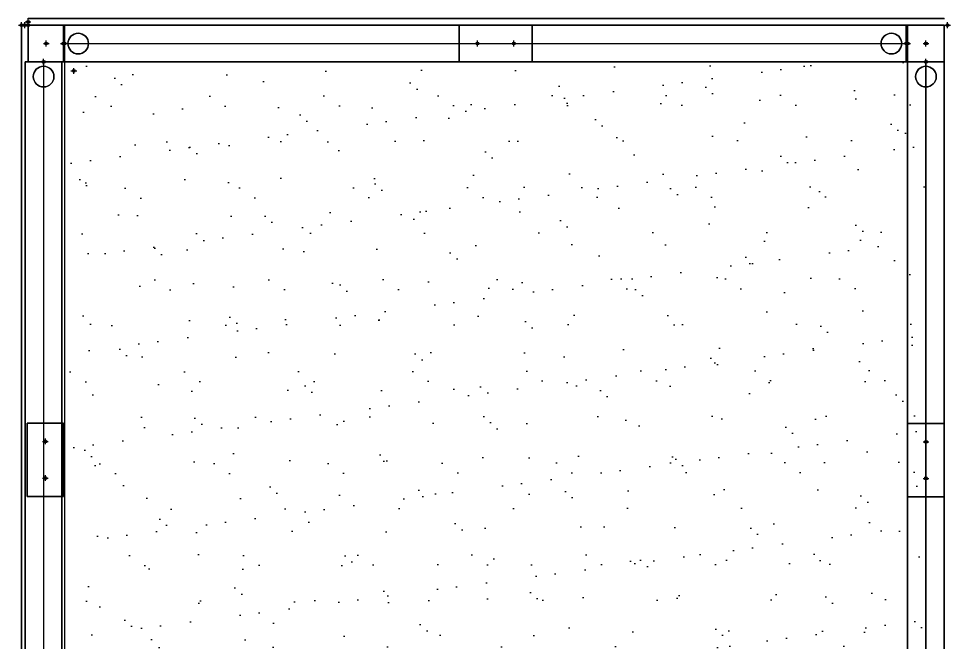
# Model space of a CAD drawing. Header units: inches. Extents: x -32 to 766, y -238 to 627.
# Drawn here: x -32 to 614, y 195 to 627 of the extents above; entities that cross this region are included whole.
import ezdxf

# ---------------------------------------------------------------- set-up
doc = ezdxf.new("R2010")
doc.units = ezdxf.units.IN
doc.header["$PDMODE"] = 34
doc.header["$PDSIZE"] = 2
for name, color, linetype in [('AQME Center Lines', 7, 'Continuous'), ('AQME Holes', 7, 'Continuous'), ('AQME Points', 7, 'Continuous'), ('AQME TSlots', 7, 'Continuous')]:
    doc.layers.add(name, color=color, linetype=linetype)
pattern_1 = [(37.5, (0, 0), (-1.6, 48.9413), [0, -38.608, 0, -43.18, 0, -41.275]), (7.5, (0, 0), (44.9523, 71.6825), [0, -20.828, 0, -34.798, 0, -13.335]), (327.5, (-31.24, 0), (79.0992, 0.1437), [0, -12.7, 0, -45.72, 0, -59.69]), (317.5, (-31.24, 0), (76.3556, 22.293), [0, -6.35, 0, -29.972, 0, -34.29])]

# ---------------------------------------------------------------- blocks, each defined once
blk = doc.blocks.new('AQME_7042_20190625113024')
at = {"layer": 'AQME Holes', "color": 4}
blk.add_circle((0, 0), 7.15, dxfattribs=at)
blk = doc.blocks.new('AQME_7042_20190625113040')
at = {"layer": 'AQME Holes', "color": 4}
blk.add_circle((0, 0), 7.15, dxfattribs=at)
blk = doc.blocks.new('AQME_1010-S-BLACK-FB_20190625113042', base_point=(12.7, 12.7))
at = {"invisible_edges": 2}
for points in [[(0, 0), (25.4, 0), (25.4, 25.4), (0, 25.4)], [(25.4, 25.4), (0, 25.4), (0, 25.4, 584.2), (25.4, 25.4, 584.2)], [(0, 25.4), (0, 0), (0, 0, 584.2), (0, 25.4, 584.2)], [(0, 0, 584.2), (25.4, 0, 584.2), (25.4, 25.4, 584.2), (0, 25.4, 584.2)], [(25.4, 0), (25.4, 25.4), (25.4, 25.4, 584.2), (25.4, 0, 584.2)], [(0, 0), (25.4, 0), (25.4, 0, 584.2), (0, 0, 584.2)]]:
    blk.add_3dface(points, dxfattribs=at)
at = {"layer": 'AQME Points', "color": 3}
blk.add_point((12.7, 12.7), dxfattribs=at)
at = {"layer": 'AQME Points', "color": 2}
blk.add_point((12.7, 12.7, 584.2), dxfattribs=at)
at = {"layer": 'AQME TSlots', "color": 1}
for p, q in [((12.7, 25.4), (12.7, 25.4, 584.2)), ((0, 12.7), (0, 12.7, 584.2)), ((25.4, 12.7), (25.4, 12.7, 584.2)), ((12.7, 0), (12.7, 0, 584.2))]:
    blk.add_line(p, q, dxfattribs=at)
at = {"extrusion": (-3.55271e-15, 1, -5.73957e-30), "rotation": 179.9999999999998}
blk.add_blockref('AQME_7042_20190625113024', (-12.7, 573.8876, 25.4), dxfattribs=at)
at = {"extrusion": (0, 1, 0)}
blk.add_blockref('AQME_7042_20190625113040', (-12.7, 10.3124, 25.4), dxfattribs=at)
blk = doc.blocks.new('AQME_7042_20190625113053')
at = {"layer": 'AQME Holes', "color": 4}
blk.add_circle((0, 0), 7.15, dxfattribs=at)
blk = doc.blocks.new('AQME_7042_20190625113101')
at = {"layer": 'AQME Holes', "color": 4}
blk.add_circle((0, 0), 7.15, dxfattribs=at)
blk = doc.blocks.new('AQME_1010-S-BLACK-FB_20190625113103', base_point=(12.7, 12.7))
at = {"invisible_edges": 2}
for points in [[(0, 0), (25.4, 0), (25.4, 25.4), (0, 25.4)], [(25.4, 25.4), (0, 25.4), (0, 25.4, 584.2), (25.4, 25.4, 584.2)], [(0, 25.4), (0, 0), (0, 0, 584.2), (0, 25.4, 584.2)], [(0, 0, 584.2), (25.4, 0, 584.2), (25.4, 25.4, 584.2), (0, 25.4, 584.2)], [(25.4, 0), (25.4, 25.4), (25.4, 25.4, 584.2), (25.4, 0, 584.2)], [(0, 0), (25.4, 0), (25.4, 0, 584.2), (0, 0, 584.2)]]:
    blk.add_3dface(points, dxfattribs=at)
at = {"layer": 'AQME Points', "color": 3}
blk.add_point((12.7, 12.7), dxfattribs=at)
at = {"layer": 'AQME Points', "color": 2}
blk.add_point((12.7, 12.7, 584.2), dxfattribs=at)
at = {"layer": 'AQME TSlots', "color": 1}
for p, q in [((12.7, 25.4), (12.7, 25.4, 584.2)), ((0, 12.7), (0, 12.7, 584.2)), ((25.4, 12.7), (25.4, 12.7, 584.2)), ((12.7, 0), (12.7, 0, 584.2))]:
    blk.add_line(p, q, dxfattribs=at)
at = {"extrusion": (-3.55271e-15, 1, -5.73957e-30), "rotation": 179.9999999999998}
blk.add_blockref('AQME_7042_20190625113053', (-12.7, 573.8876, 25.4), dxfattribs=at)
at = {"extrusion": (0, 1, 0)}
blk.add_blockref('AQME_7042_20190625113101', (-12.7, 10.3124, 25.4), dxfattribs=at)
blk = doc.blocks.new('AQME_7042_20190625113627')
at = {"layer": 'AQME Holes', "color": 4}
blk.add_circle((0, 0), 7.15, dxfattribs=at)
blk = doc.blocks.new('AQME_7042_20190625113636')
at = {"layer": 'AQME Holes', "color": 4}
blk.add_circle((0, 0), 7.15, dxfattribs=at)
blk = doc.blocks.new('AQME_1010-S-BLACK-FB_20190625113637', base_point=(12.7, 12.7))
at = {"invisible_edges": 2}
for points in [[(0, 0), (25.4, 0), (25.4, 25.4), (0, 25.4)], [(25.4, 25.4), (0, 25.4), (0, 25.4, 762), (25.4, 25.4, 762)], [(0, 25.4), (0, 0), (0, 0, 762), (0, 25.4, 762)], [(0, 0, 762), (25.4, 0, 762), (25.4, 25.4, 762), (0, 25.4, 762)], [(25.4, 0), (25.4, 25.4), (25.4, 25.4, 762), (25.4, 0, 762)], [(0, 0), (25.4, 0), (25.4, 0, 762), (0, 0, 762)]]:
    blk.add_3dface(points, dxfattribs=at)
at = {"layer": 'AQME Points', "color": 3}
blk.add_point((12.7, 12.7), dxfattribs=at)
at = {"layer": 'AQME Points', "color": 2}
blk.add_point((12.7, 12.7, 762), dxfattribs=at)
at = {"layer": 'AQME TSlots', "color": 1}
for p, q in [((12.7, 25.4), (12.7, 25.4, 762)), ((0, 12.7), (0, 12.7, 762)), ((25.4, 12.7), (25.4, 12.7, 762)), ((12.7, 0), (12.7, 0, 762))]:
    blk.add_line(p, q, dxfattribs=at)
at = {"extrusion": (-3.55271e-15, 1, -5.73957e-30), "rotation": 179.9999999999998}
blk.add_blockref('AQME_7042_20190625113627', (-12.7, 751.6876, 25.4), dxfattribs=at)
at = {"extrusion": (0, 1, 0)}
blk.add_blockref('AQME_7042_20190625113636', (-12.7, 10.3124, 25.4), dxfattribs=at)
blk = doc.blocks.new('AQME_7042_20190625113646')
at = {"layer": 'AQME Holes', "color": 4}
blk.add_circle((0, 0), 7.15, dxfattribs=at)
blk = doc.blocks.new('AQME_7042_20190625113655')
at = {"layer": 'AQME Holes', "color": 4}
blk.add_circle((0, 0), 7.15, dxfattribs=at)
blk = doc.blocks.new('AQME_1010-S-BLACK-FB_20190625113656', base_point=(12.7, 12.7))
at = {"invisible_edges": 2}
for points in [[(0, 0), (25.4, 0), (25.4, 25.4), (0, 25.4)], [(25.4, 25.4), (0, 25.4), (0, 25.4, 762), (25.4, 25.4, 762)], [(0, 25.4), (0, 0), (0, 0, 762), (0, 25.4, 762)], [(0, 0, 762), (25.4, 0, 762), (25.4, 25.4, 762), (0, 25.4, 762)], [(25.4, 0), (25.4, 25.4), (25.4, 25.4, 762), (25.4, 0, 762)], [(0, 0), (25.4, 0), (25.4, 0, 762), (0, 0, 762)]]:
    blk.add_3dface(points, dxfattribs=at)
at = {"layer": 'AQME Points', "color": 3}
blk.add_point((12.7, 12.7), dxfattribs=at)
at = {"layer": 'AQME Points', "color": 2}
blk.add_point((12.7, 12.7, 762), dxfattribs=at)
at = {"layer": 'AQME TSlots', "color": 1}
for p, q in [((12.7, 25.4), (12.7, 25.4, 762)), ((0, 12.7), (0, 12.7, 762)), ((25.4, 12.7), (25.4, 12.7, 762)), ((12.7, 0), (12.7, 0, 762))]:
    blk.add_line(p, q, dxfattribs=at)
at = {"extrusion": (0, 1, 0)}
blk.add_blockref('AQME_7042_20190625113646', (-12.7, 10.3124, 25.4), dxfattribs=at)
at = {"extrusion": (-3.55271e-15, 1, -5.73957e-30), "rotation": 179.9999999999998}
blk.add_blockref('AQME_7042_20190625113655', (-12.7, 751.6876, 25.4), dxfattribs=at)
blk = doc.blocks.new('AQME_7042_20190625114024')
at = {"layer": 'AQME Holes', "color": 4}
blk.add_circle((0, 0), 7.15, dxfattribs=at)
blk = doc.blocks.new('AQME_7042_20190625114035')
at = {"layer": 'AQME Holes', "color": 4}
blk.add_circle((0, 0), 7.15, dxfattribs=at)
blk = doc.blocks.new('AQME_7042_20190625114043')
at = {"layer": 'AQME Holes', "color": 4}
blk.add_circle((0, 0), 7.15, dxfattribs=at)
blk = doc.blocks.new('AQME_7042_20190625114048')
at = {"layer": 'AQME Holes', "color": 4}
blk.add_circle((0, 0), 7.15, dxfattribs=at)
blk = doc.blocks.new('AQME_1020-S-BLACK-FB_20190625114050', base_point=(12.7, 12.7))
at = {"invisible_edges": 2}
for points in [[(0, 0), (25.4, 0), (25.4, 50.8), (0, 50.8)], [(25.4, 50.8), (0, 50.8), (0, 50.8, 177.8), (25.4, 50.8, 177.8)], [(0, 50.8), (0, 0), (0, 0, 177.8), (0, 50.8, 177.8)], [(0, 0, 177.8), (25.4, 0, 177.8), (25.4, 50.8, 177.8), (0, 50.8, 177.8)], [(25.4, 0), (25.4, 50.8), (25.4, 50.8, 177.8), (25.4, 0, 177.8)], [(0, 0), (25.4, 0), (25.4, 0, 177.8), (0, 0, 177.8)]]:
    blk.add_3dface(points, dxfattribs=at)
at = {"layer": 'AQME Center Lines', "color": 6}
for p, q in [((0, 25.4), (0, 25.4, 177.8)), ((25.4, 25.4), (25.4, 25.4, 177.8))]:
    blk.add_line(p, q, dxfattribs=at)
at = {"layer": 'AQME Points', "color": 3}
for p in [(12.7, 38.1), (12.7, 12.7)]:
    blk.add_point(p, dxfattribs=at)
at = {"layer": 'AQME Points', "color": 2}
for p in [(12.7, 38.1, 177.8), (12.7, 12.7, 177.8)]:
    blk.add_point(p, dxfattribs=at)
at = {"layer": 'AQME TSlots', "color": 1}
for p, q in [((12.7, 50.8), (12.7, 50.8, 177.8)), ((0, 38.1), (0, 38.1, 177.8)), ((25.4, 38.1), (25.4, 38.1, 177.8)), ((0, 12.7), (0, 12.7, 177.8)), ((25.4, 12.7), (25.4, 12.7, 177.8)), ((12.7, 0), (12.7, 0, 177.8))]:
    blk.add_line(p, q, dxfattribs=at)
at = {"extrusion": (0, 1, 0)}
blk.add_blockref('AQME_7042_20190625114024', (-12.7, 10.3124, 50.8), dxfattribs=at)
at = {"extrusion": (-3.55271e-15, 1, -5.73957e-30), "rotation": 179.9999999999998}
blk.add_blockref('AQME_7042_20190625114048', (-12.7, 167.4876, 50.8), dxfattribs=at)
at = {"extrusion": (0, -1, 0)}
blk.add_blockref('AQME_7042_20190625114035', (12.7, 10.3124), dxfattribs=at)
at = {"extrusion": (0, -1, 0), "rotation": 179.9999999999998}
blk.add_blockref('AQME_7042_20190625114043', (12.7, 167.4876), dxfattribs=at)
blk = doc.blocks.new('AQME_7042_20190625114056')
at = {"layer": 'AQME Holes', "color": 4}
blk.add_circle((0, 0), 7.15, dxfattribs=at)
blk = doc.blocks.new('AQME_7042_20190625114102')
at = {"layer": 'AQME Holes', "color": 4}
blk.add_circle((0, 0), 7.15, dxfattribs=at)
blk = doc.blocks.new('AQME_7042_20190625114111')
at = {"layer": 'AQME Holes', "color": 4}
blk.add_circle((0, 0), 7.15, dxfattribs=at)
blk = doc.blocks.new('AQME_7042_20190625114118')
at = {"layer": 'AQME Holes', "color": 4}
blk.add_circle((0, 0), 7.15, dxfattribs=at)
blk = doc.blocks.new('AQME_1020-S-BLACK-FB_20190625114120', base_point=(12.7, 12.7))
at = {"invisible_edges": 2}
for points in [[(0, 0), (25.4, 0), (25.4, 50.8), (0, 50.8)], [(25.4, 50.8), (0, 50.8), (0, 50.8, 558.8), (25.4, 50.8, 558.8)], [(0, 50.8), (0, 0), (0, 0, 558.8), (0, 50.8, 558.8)], [(0, 0, 558.8), (25.4, 0, 558.8), (25.4, 50.8, 558.8), (0, 50.8, 558.8)], [(25.4, 0), (25.4, 50.8), (25.4, 50.8, 558.8), (25.4, 0, 558.8)], [(0, 0), (25.4, 0), (25.4, 0, 558.8), (0, 0, 558.8)]]:
    blk.add_3dface(points, dxfattribs=at)
at = {"layer": 'AQME Center Lines', "color": 6}
for p, q in [((0, 25.4), (0, 25.4, 558.8)), ((25.4, 25.4), (25.4, 25.4, 558.8))]:
    blk.add_line(p, q, dxfattribs=at)
at = {"layer": 'AQME Points', "color": 3}
for p in [(12.7, 38.1), (12.7, 12.7)]:
    blk.add_point(p, dxfattribs=at)
at = {"layer": 'AQME Points', "color": 2}
for p in [(12.7, 38.1, 558.8), (12.7, 12.7, 558.8)]:
    blk.add_point(p, dxfattribs=at)
at = {"layer": 'AQME TSlots', "color": 1}
for p, q in [((12.7, 50.8), (12.7, 50.8, 558.8)), ((0, 38.1), (0, 38.1, 558.8)), ((25.4, 38.1), (25.4, 38.1, 558.8)), ((0, 12.7), (0, 12.7, 558.8)), ((25.4, 12.7), (25.4, 12.7, 558.8)), ((12.7, 0), (12.7, 0, 558.8))]:
    blk.add_line(p, q, dxfattribs=at)
at = {"extrusion": (-3.55271e-15, 1, -5.73957e-30), "rotation": 179.9999999999998}
blk.add_blockref('AQME_7042_20190625114056', (-12.7, 548.4876, 50.8), dxfattribs=at)
at = {"extrusion": (0, 1, 0)}
blk.add_blockref('AQME_7042_20190625114111', (-12.7, 10.3124, 50.8), dxfattribs=at)
at = {"extrusion": (0, -1, 0), "rotation": 179.9999999999998}
blk.add_blockref('AQME_7042_20190625114102', (12.7, 548.4876), dxfattribs=at)
at = {"extrusion": (0, -1, 0)}
blk.add_blockref('AQME_7042_20190625114118', (12.7, 10.3124), dxfattribs=at)
blk = doc.blocks.new('AQME_7042_20190625114211')
at = {"layer": 'AQME Holes', "color": 4}
blk.add_circle((0, 0), 7.15, dxfattribs=at)
blk = doc.blocks.new('AQME_7042_20190625114216')
at = {"layer": 'AQME Holes', "color": 4}
blk.add_circle((0, 0), 7.15, dxfattribs=at)
blk = doc.blocks.new('AQME_7042_20190625114225')
at = {"layer": 'AQME Holes', "color": 4}
blk.add_circle((0, 0), 7.15, dxfattribs=at)
blk = doc.blocks.new('AQME_7042_20190625114230')
at = {"layer": 'AQME Holes', "color": 4}
blk.add_circle((0, 0), 7.15, dxfattribs=at)
blk = doc.blocks.new('AQME_1020-S-BLACK-FB_20190625114231', base_point=(12.7, 12.7))
at = {"invisible_edges": 2}
for points in [[(0, 0), (25.4, 0), (25.4, 50.8), (0, 50.8)], [(25.4, 50.8), (0, 50.8), (0, 50.8, 177.8), (25.4, 50.8, 177.8)], [(0, 50.8), (0, 0), (0, 0, 177.8), (0, 50.8, 177.8)], [(0, 0, 177.8), (25.4, 0, 177.8), (25.4, 50.8, 177.8), (0, 50.8, 177.8)], [(25.4, 0), (25.4, 50.8), (25.4, 50.8, 177.8), (25.4, 0, 177.8)], [(0, 0), (25.4, 0), (25.4, 0, 177.8), (0, 0, 177.8)]]:
    blk.add_3dface(points, dxfattribs=at)
at = {"layer": 'AQME Center Lines', "color": 6}
for p, q in [((0, 25.4), (0, 25.4, 177.8)), ((25.4, 25.4), (25.4, 25.4, 177.8))]:
    blk.add_line(p, q, dxfattribs=at)
at = {"layer": 'AQME Points', "color": 3}
for p in [(12.7, 38.1), (12.7, 12.7)]:
    blk.add_point(p, dxfattribs=at)
at = {"layer": 'AQME Points', "color": 2}
for p in [(12.7, 38.1, 177.8), (12.7, 12.7, 177.8)]:
    blk.add_point(p, dxfattribs=at)
at = {"layer": 'AQME TSlots', "color": 1}
for p, q in [((12.7, 50.8), (12.7, 50.8, 177.8)), ((0, 38.1), (0, 38.1, 177.8)), ((25.4, 38.1), (25.4, 38.1, 177.8)), ((0, 12.7), (0, 12.7, 177.8)), ((25.4, 12.7), (25.4, 12.7, 177.8)), ((12.7, 0), (12.7, 0, 177.8))]:
    blk.add_line(p, q, dxfattribs=at)
at = {"extrusion": (0, 1, 0)}
blk.add_blockref('AQME_7042_20190625114211', (-12.7, 10.3124, 50.8), dxfattribs=at)
at = {"extrusion": (-3.55271e-15, 1, -5.73957e-30), "rotation": 179.9999999999998}
blk.add_blockref('AQME_7042_20190625114230', (-12.7, 167.4876, 50.8), dxfattribs=at)
at = {"extrusion": (0, -1, 0)}
blk.add_blockref('AQME_7042_20190625114216', (12.7, 10.3124), dxfattribs=at)
at = {"extrusion": (0, -1, 0), "rotation": 179.9999999999998}
blk.add_blockref('AQME_7042_20190625114225', (12.7, 167.4876), dxfattribs=at)
blk = doc.blocks.new('AQME_7042_20190625114142')
at = {"layer": 'AQME Holes', "color": 4}
blk.add_circle((0, 0), 7.15, dxfattribs=at)
blk = doc.blocks.new('AQME_7042_20190625114153')
at = {"layer": 'AQME Holes', "color": 4}
blk.add_circle((0, 0), 7.15, dxfattribs=at)
blk = doc.blocks.new('AQME_7042_20190625114203')
at = {"layer": 'AQME Holes', "color": 4}
blk.add_circle((0, 0), 7.15, dxfattribs=at)
blk = doc.blocks.new('AQME_7042_20190625114240')
at = {"layer": 'AQME Holes', "color": 4}
blk.add_circle((0, 0), 7.15, dxfattribs=at)
blk = doc.blocks.new('AQME_1020-S-BLACK-FB_20190625114242', base_point=(12.7, 12.7))
at = {"invisible_edges": 2}
for points in [[(0, 0), (25.4, 0), (25.4, 50.8), (0, 50.8)], [(25.4, 50.8), (0, 50.8), (0, 50.8, 584.2), (25.4, 50.8, 584.2)], [(0, 50.8), (0, 0), (0, 0, 584.2), (0, 50.8, 584.2)], [(0, 0, 584.2), (25.4, 0, 584.2), (25.4, 50.8, 584.2), (0, 50.8, 584.2)], [(25.4, 0), (25.4, 50.8), (25.4, 50.8, 584.2), (25.4, 0, 584.2)], [(0, 0), (25.4, 0), (25.4, 0, 584.2), (0, 0, 584.2)]]:
    blk.add_3dface(points, dxfattribs=at)
at = {"layer": 'AQME Center Lines', "color": 6}
for p, q in [((0, 25.4), (0, 25.4, 584.2)), ((25.4, 25.4), (25.4, 25.4, 584.2))]:
    blk.add_line(p, q, dxfattribs=at)
at = {"layer": 'AQME Points', "color": 3}
for p in [(12.7, 38.1), (12.7, 12.7)]:
    blk.add_point(p, dxfattribs=at)
at = {"layer": 'AQME Points', "color": 2}
for p in [(12.7, 38.1, 584.2), (12.7, 12.7, 584.2)]:
    blk.add_point(p, dxfattribs=at)
at = {"layer": 'AQME TSlots', "color": 1}
for p, q in [((12.7, 50.8), (12.7, 50.8, 584.2)), ((0, 38.1), (0, 38.1, 584.2)), ((25.4, 38.1), (25.4, 38.1, 584.2)), ((0, 12.7), (0, 12.7, 584.2)), ((25.4, 12.7), (25.4, 12.7, 584.2)), ((12.7, 0), (12.7, 0, 584.2))]:
    blk.add_line(p, q, dxfattribs=at)
at = {"extrusion": (-3.55271e-15, 1, -5.73957e-30), "rotation": 179.9999999999998}
blk.add_blockref('AQME_7042_20190625114142', (-12.7, 573.8876, 50.8), dxfattribs=at)
at = {"extrusion": (0, 1, 0)}
blk.add_blockref('AQME_7042_20190625114153', (-12.7, 10.3124, 50.8), dxfattribs=at)
at = {"extrusion": (0, -1, 0)}
blk.add_blockref('AQME_7042_20190625114203', (12.7, 10.3124), dxfattribs=at)
at = {"extrusion": (0, -1, 0), "rotation": 179.9999999999998}
blk.add_blockref('AQME_7042_20190625114240', (12.7, 573.8876), dxfattribs=at)
blk = doc.blocks.new('AQME_7042_20190625114248')
at = {"layer": 'AQME Holes', "color": 4}
blk.add_circle((0, 0), 7.15, dxfattribs=at)
blk = doc.blocks.new('AQME_7042_20190625114253')
at = {"layer": 'AQME Holes', "color": 4}
blk.add_circle((0, 0), 7.15, dxfattribs=at)
blk = doc.blocks.new('AQME_7042_20190625114317')
at = {"layer": 'AQME Holes', "color": 4}
blk.add_circle((0, 0), 7.15, dxfattribs=at)
blk = doc.blocks.new('AQME_7042_20190625114323')
at = {"layer": 'AQME Holes', "color": 4}
blk.add_circle((0, 0), 7.15, dxfattribs=at)
blk = doc.blocks.new('AQME_1020-S-BLACK-FB_20190625114324', base_point=(12.7, 12.7))
at = {"invisible_edges": 2}
for points in [[(0, 0), (25.4, 0), (25.4, 50.8), (0, 50.8)], [(25.4, 50.8), (0, 50.8), (0, 50.8, 177.8), (25.4, 50.8, 177.8)], [(0, 50.8), (0, 0), (0, 0, 177.8), (0, 50.8, 177.8)], [(0, 0, 177.8), (25.4, 0, 177.8), (25.4, 50.8, 177.8), (0, 50.8, 177.8)], [(25.4, 0), (25.4, 50.8), (25.4, 50.8, 177.8), (25.4, 0, 177.8)], [(0, 0), (25.4, 0), (25.4, 0, 177.8), (0, 0, 177.8)]]:
    blk.add_3dface(points, dxfattribs=at)
at = {"layer": 'AQME Center Lines', "color": 6}
for p, q in [((0, 25.4), (0, 25.4, 177.8)), ((25.4, 25.4), (25.4, 25.4, 177.8))]:
    blk.add_line(p, q, dxfattribs=at)
at = {"layer": 'AQME Points', "color": 3}
for p in [(12.7, 38.1), (12.7, 12.7)]:
    blk.add_point(p, dxfattribs=at)
at = {"layer": 'AQME Points', "color": 2}
for p in [(12.7, 38.1, 177.8), (12.7, 12.7, 177.8)]:
    blk.add_point(p, dxfattribs=at)
at = {"layer": 'AQME TSlots', "color": 1}
for p, q in [((12.7, 50.8), (12.7, 50.8, 177.8)), ((0, 38.1), (0, 38.1, 177.8)), ((25.4, 38.1), (25.4, 38.1, 177.8)), ((0, 12.7), (0, 12.7, 177.8)), ((25.4, 12.7), (25.4, 12.7, 177.8)), ((12.7, 0), (12.7, 0, 177.8))]:
    blk.add_line(p, q, dxfattribs=at)
at = {"extrusion": (0, 1, 0)}
blk.add_blockref('AQME_7042_20190625114248', (-12.7, 10.3124, 50.8), dxfattribs=at)
at = {"extrusion": (-3.55271e-15, 1, -5.73957e-30), "rotation": 179.9999999999998}
blk.add_blockref('AQME_7042_20190625114317', (-12.7, 167.4876, 50.8), dxfattribs=at)
at = {"extrusion": (0, -1, 0)}
blk.add_blockref('AQME_7042_20190625114253', (12.7, 10.3124), dxfattribs=at)
at = {"extrusion": (0, -1, 0), "rotation": 179.9999999999998}
blk.add_blockref('AQME_7042_20190625114323', (12.7, 167.4876), dxfattribs=at)
blk = doc.blocks.new('AQME_7042_20190625114258')
at = {"layer": 'AQME Holes', "color": 4}
blk.add_circle((0, 0), 7.15, dxfattribs=at)
blk = doc.blocks.new('AQME_7042_20190625114309')
at = {"layer": 'AQME Holes', "color": 4}
blk.add_circle((0, 0), 7.15, dxfattribs=at)
blk = doc.blocks.new('AQME_7042_20190625114333')
at = {"layer": 'AQME Holes', "color": 4}
blk.add_circle((0, 0), 7.15, dxfattribs=at)
blk = doc.blocks.new('AQME_7042_20190625114337')
at = {"layer": 'AQME Holes', "color": 4}
blk.add_circle((0, 0), 7.15, dxfattribs=at)
blk = doc.blocks.new('AQME_1020-S-BLACK-FB_20190625114339', base_point=(12.7, 12.7))
at = {"invisible_edges": 2}
for points in [[(0, 0), (25.4, 0), (25.4, 50.8), (0, 50.8)], [(25.4, 50.8), (0, 50.8), (0, 50.8, 558.8), (25.4, 50.8, 558.8)], [(0, 50.8), (0, 0), (0, 0, 558.8), (0, 50.8, 558.8)], [(0, 0, 558.8), (25.4, 0, 558.8), (25.4, 50.8, 558.8), (0, 50.8, 558.8)], [(25.4, 0), (25.4, 50.8), (25.4, 50.8, 558.8), (25.4, 0, 558.8)], [(0, 0), (25.4, 0), (25.4, 0, 558.8), (0, 0, 558.8)]]:
    blk.add_3dface(points, dxfattribs=at)
at = {"layer": 'AQME Center Lines', "color": 6}
for p, q in [((0, 25.4), (0, 25.4, 558.8)), ((25.4, 25.4), (25.4, 25.4, 558.8))]:
    blk.add_line(p, q, dxfattribs=at)
at = {"layer": 'AQME Points', "color": 3}
for p in [(12.7, 38.1), (12.7, 12.7)]:
    blk.add_point(p, dxfattribs=at)
at = {"layer": 'AQME Points', "color": 2}
for p in [(12.7, 38.1, 558.8), (12.7, 12.7, 558.8)]:
    blk.add_point(p, dxfattribs=at)
at = {"layer": 'AQME TSlots', "color": 1}
for p, q in [((12.7, 50.8), (12.7, 50.8, 558.8)), ((0, 38.1), (0, 38.1, 558.8)), ((25.4, 38.1), (25.4, 38.1, 558.8)), ((0, 12.7), (0, 12.7, 558.8)), ((25.4, 12.7), (25.4, 12.7, 558.8)), ((12.7, 0), (12.7, 0, 558.8))]:
    blk.add_line(p, q, dxfattribs=at)
at = {"extrusion": (0, 1, 0)}
blk.add_blockref('AQME_7042_20190625114309', (-12.7, 10.3124, 50.8), dxfattribs=at)
at = {"extrusion": (-3.55271e-15, 1, -5.73957e-30), "rotation": 179.9999999999998}
blk.add_blockref('AQME_7042_20190625114337', (-12.7, 548.4876, 50.8), dxfattribs=at)
at = {"extrusion": (0, -1, 0)}
blk.add_blockref('AQME_7042_20190625114258', (12.7, 10.3124), dxfattribs=at)
at = {"extrusion": (0, -1, 0), "rotation": 179.9999999999998}
blk.add_blockref('AQME_7042_20190625114333', (12.7, 548.4876), dxfattribs=at)
blk = doc.blocks.new('AQME_2614-S_20190625115708', base_point=(6.35, -6.35, 2.25))
h = blk.add_hatch()
h.set_pattern_fill('AR-SAND', color=8, scale=2, style=0)
h.set_pattern_definition(pattern_1)
h.paths.add_polyline_path([(0, 0), (0, -596.9), (596.9, -596.9), (596.9, 0)], flags=16)
at = {"color": 1, "true_color": 0xff0000}
for p, q in [((0, 0), (0, -596.9)), ((596.9, 0), (0, 0)), ((596.9, -596.9), (596.9, 0)), ((0, -596.9), (596.9, -596.9))]:
    blk.add_line(p, q, dxfattribs=at)
at = {"invisible_edges": 15}
for points in [[(0, 0), (0, -596.9), (596.9, -596.9), (596.9, 0)], [(0, 0, 4.5), (0, -596.9, 4.5), (596.9, -596.9, 4.5), (596.9, 0, 4.5)]]:
    blk.add_3dface(points, dxfattribs=at)
at = {"layer": 'AQME Points', "color": 3}
blk.add_point((6.35, -6.35, 2.25), dxfattribs=at)
blk = doc.blocks.new('AQME_2614-S_20190625120213', base_point=(0, 0, 2.25))
h = blk.add_hatch()
h.set_pattern_fill('AR-SAND', color=8, scale=2, style=0)
h.set_pattern_definition(pattern_1)
h.paths.add_polyline_path([(0, 0), (0, -584.2), (635, -584.2), (635, 0)], flags=16)
at = {"color": 1, "true_color": 0xff0000}
for p, q in [((0, 0), (0, -584.2)), ((635, 0), (0, 0)), ((635, -584.2), (635, 0)), ((0, -584.2), (635, -584.2))]:
    blk.add_line(p, q, dxfattribs=at)
at = {"invisible_edges": 15}
for points in [[(0, 0), (0, -584.2), (635, -584.2), (635, 0)], [(0, 0, 4.5), (0, -584.2, 4.5), (635, -584.2, 4.5), (635, 0, 4.5)]]:
    blk.add_3dface(points, dxfattribs=at)
at = {"layer": 'AQME Points', "color": 3}
blk.add_point((0, 0, 2.25), dxfattribs=at)
blk = doc.blocks.new('AQME_2614-S_20190625122018', base_point=(0, 0, 2.25))
h = blk.add_hatch()
h.set_pattern_fill('AR-SAND', color=8, scale=2, style=0)
h.set_pattern_definition(pattern_1)
h.paths.add_polyline_path([(0, 0), (0, -609.6), (584.2, -609.6), (584.2, 0)], flags=16)
at = {"color": 1, "true_color": 0xff0000}
for p, q in [((0, 0), (0, -609.6)), ((584.2, 0), (0, 0)), ((584.2, -609.6), (584.2, 0)), ((0, -609.6), (584.2, -609.6))]:
    blk.add_line(p, q, dxfattribs=at)
at = {"invisible_edges": 15}
for points in [[(0, 0), (0, -609.6), (584.2, -609.6), (584.2, 0)], [(0, 0, 4.5), (0, -609.6, 4.5), (584.2, -609.6, 4.5), (584.2, 0, 4.5)]]:
    blk.add_3dface(points, dxfattribs=at)
at = {"layer": 'AQME Points', "color": 3}
blk.add_point((0, 0, 2.25), dxfattribs=at)
blk = doc.blocks.new('AQME_7507_20190626120516')
at = {"color": 1}
blk.add_circle((0, 12.7), 3.57, dxfattribs=at)
at = {"layer": 'AQME Points', "color": 3}
for p in [(0, 0), (0, 0, 4.5)]:
    blk.add_point(p, dxfattribs=at)
blk = doc.blocks.new('AQME_2614-S_20190626120519', base_point=(0, 0, 2.25))
h = blk.add_hatch()
h.set_pattern_fill('AR-SAND', color=8, scale=2, style=0)
h.set_pattern_definition(pattern_1)
h.paths.add_polyline_path([(0, 0), (0, -609.6), (584.2, -609.6), (584.2, 0)], flags=16)
at = {"color": 1, "true_color": 0xff0000}
for p, q in [((0, 0), (0, -609.6)), ((584.2, 0), (0, 0)), ((584.2, -609.6), (584.2, 0)), ((0, -609.6), (584.2, -609.6))]:
    blk.add_line(p, q, dxfattribs=at)
at = {"invisible_edges": 15}
for points in [[(0, 0), (0, -609.6), (584.2, -609.6), (584.2, 0)], [(0, 0, 4.5), (0, -609.6, 4.5), (584.2, -609.6, 4.5), (584.2, 0, 4.5)]]:
    blk.add_3dface(points, dxfattribs=at)
at = {"layer": 'AQME Points', "color": 3}
blk.add_point((0, 0, 2.25), dxfattribs=at)
at = {"rotation": 180}
blk.add_blockref('AQME_7507_20190626120516', (44.59, 0), dxfattribs=at)

msp = doc.modelspace()

# ---------------------------------------------------------------- block references
at = {"extrusion": (0, -1, 1.77636e-15)}
for name, p in [('AQME_2614-S_20190625120213', (-25.4, 800.1, -624.55)), ('AQME_1020-S-BLACK-FB_20190625114120', (-14.6, 201.36, -596.95)), ('AQME_1020-S-BLACK-FB_20190625114339', (596.89, 205.52, -596.95))]:
    msp.add_blockref(name, p, dxfattribs=at)
at = {"extrusion": (1, 0, 3.15544e-30), "rotation": 270.0000000000001}
for name, p in [('AQME_2614-S_20190626120519', (622.31, 800.1, -27.65)), ('AQME_2614-S_20190625122018', (622.31, 800.1, 611.85))]:
    msp.add_blockref(name, p, dxfattribs=at)
for name, p in [('AQME_1010-S-BLACK-FB_20190625113656', (-12.7, 609.61, 12.7)), ('AQME_1010-S-BLACK-FB_20190625113637', (596.9, 609.61, 12.7)), ('AQME_2614-S_20190625115708', (6.35, 590.56, 802.35)), ('AQME_1020-S-BLACK-FB_20190625114050', (-13.39, 308.46, 12.95)), ('AQME_1020-S-BLACK-FB_20190625114324', (596.91, 308.25, 12.95))]:
    msp.add_blockref(name, p)
at = {"extrusion": (1, -1.77636e-15, 1.77636e-15)}
msp.add_blockref('AQME_1020-S-BLACK-FB_20190625114242', (609.53, 204.87, -0.91), dxfattribs=at)
at = {"extrusion": (1, 0, 1.77636e-15), "rotation": 270}
for name, p in [('AQME_1010-S-BLACK-FB_20190625113042', (609.61, 787.4, 0)), ('AQME_1010-S-BLACK-FB_20190625113103', (609.61, 0, 0))]:
    msp.add_blockref(name, p, dxfattribs=at)
at = {"rotation": 89.9999999999999}
msp.add_blockref('AQME_1020-S-BLACK-FB_20190625114231', (311.42, 609.61, 12.7), dxfattribs=at)

doc.saveas('drawing.dxf')
